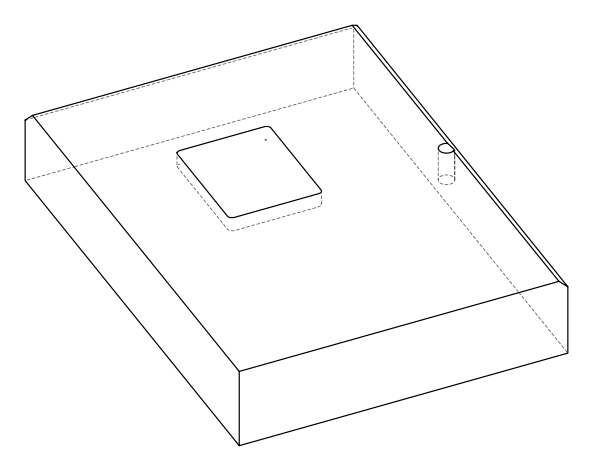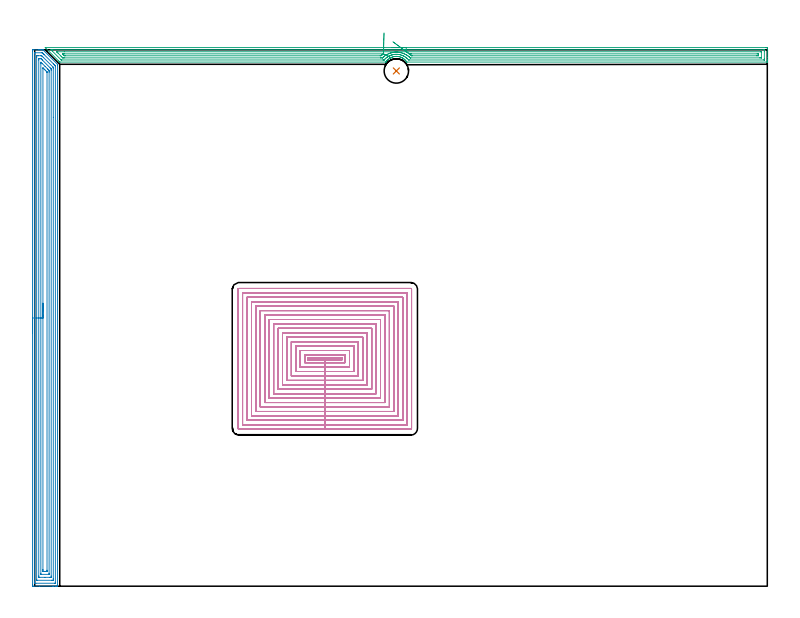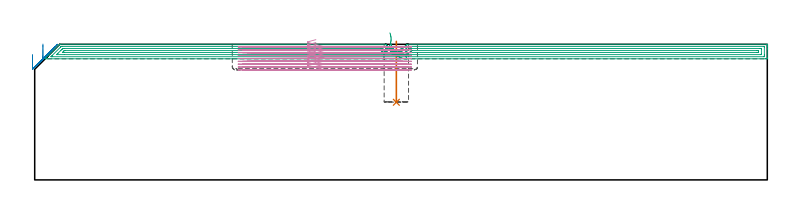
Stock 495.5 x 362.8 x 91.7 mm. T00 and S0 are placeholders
(PLAN: 4 operations, 2 tool changes, 106.6 min)
(1 INDEXABLE_INSERT_DRILL_BLIND_HOLE_FROM_SOLID | STEP1POCKET | NXT0302_004 | 0.17 min | 8318 mm3)
(2 AREA_MILL | FG_CHAMFER_SURFACE | UGT0205_001 | 17.63 min | 51817 mm3)
(3 AREA_MILL_1 | FG_CHAMFER_SURFACE_1 | UGT0205_001 | 15.73 min | 23074 mm3)
(4 MILL_RECTANGULAR_POCKET | POCKET_RECTANGULAR_STRAIGHT | UGT0201_086 | Follow Part, ap 2, ae 75% | 73.02 min | 222924 mm3)
(TOOL NXT0302_004 | Index. Insert Drill 16.5mm [880-D1650L20-05] | D16.5 PA176 FL83 Z2)
(TOOL UGT0205_001 | Chamfer Mill 20 x 3 x 45 deg. | D20 FL50 Z2)
(TOOL UGT0201_086 | End Mill 8 mm | D8 R2 FL19 Z4)
(OP 1 INDEXABLE_INSERT_DRILL_BLIND_HOLE_FROM_SOLID)
G17 G21 G94 G90
T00 M6
G54
G17 G0 G90 X244.6 Y348.5 S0 M3
G43 Z101.7 H1
G94 G81 G98 Z52.5 F250. R93.7
G80
M5
M2
(OP 2 AREA_MILL)
G17 G21 G94 G90
T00 M6
G54
G17 G0 G90 X-1.5 Y171.4 S1061 M3
G43 Z101.7 H0
Z84.8
G94 G1 Y171.438 Z83.928 F250.
Y171.552 Z83.064
Y171.741 Z82.212
Y172.003 Z81.38
Y172.337 Z80.574
Y172.74 Z79.8
Y173.208 Z79.064
Y173.74 Z78.372
Y174.329 Z77.729
Y174.972 Z77.14
Y175.664 Z76.608
Y176.4 Z76.14
Y177.174 Z75.737
Y177.98 Z75.403
Y178.812 Z75.141
Y179.663 Z74.952
Y180.528 Z74.838
Y181.4 Z74.8
Y361.793
X-1.499 Y362.19 Z74.801
X-1.494 Y362.68 Z74.803
X-1.491 Y362.791 Z74.806
X-1.009 Y362.8 Z75.288
X2.528 Z78.823
X3.088 Z79.385
X3.413 Z79.709
X3.973 Z80.269
X4.297 Z80.592
X5.137 Z81.436
X5.181 Z81.48
X5.593 Z81.892
X5.615 Y362.785 Z81.915
X5.648 Y362.752 Z81.948
X6.066 Y362.336 Z82.362
X15.353 Y353.047 Z91.653
X15.398 Y353.006 Z91.686
X15.4 Y352.369 Z91.7
Y0.164
X15.397 Y0.01 Z91.688
X15.383 Y0.008 Z91.674
X15.04 Y0. Z91.339
X14.673 Z90.972
X14.024 Z90.319
X12.816 Z89.113
X12.256 Z88.55
X3.251 Z79.548
X-0.729 Z75.568
X-1.009 Y0.001 Z75.289
X-1.227 Y0.004 Z75.071
X-1.492 Y0.009 Z74.806
X-1.494 Y0.12 Z74.804
X-1.498 Y0.61 Z74.802
X-1.5 Y1.106 Z74.8
Y181.4
X-0.086 Z76.214
Y360.404
X-0.084 Y360.618 Z76.216
X-0.082 Y360.724 Z76.218
X-0.079 Y360.774 Z76.221
X-0.072 Y360.79 Z76.228
X-0.024 Y360.792 Z76.276
X0.369 Y360.799 Z76.669
X4.79 Y360.8 Z81.09
X4.985 Y360.797 Z81.285
X5.083 Y360.794 Z81.383
X5.131 Y360.79 Z81.431
X5.181 Y360.758 Z81.481
X5.543 Y360.404 Z81.843
X6.066 Y359.884 Z82.366
X6.439 Y359.511 Z82.739
X12.688 Y353.262 Z88.988
X13.14 Y352.808 Z89.44
X13.571 Y352.369 Z89.871
X13.979 Y351.937 Z90.279
X13.985 Y351.516 Z90.285
Y351.476
X13.986 Y2.396 Z90.286
X13.984 Y2.182 Z90.284
X13.982 Y2.076 Z90.282
X13.979 Y2.026 Z90.279
X13.972 Y2.01 Z90.272
X13.924 Y2.008 Z90.224
X13.531 Y2.001 Z89.831
X0.76 Y2. Z77.06
X0.266 Y2.001 Z76.566
X0.034 Y2.006 Z76.334
X-0.07 Y2.01 Z76.23
X-0.084 Y2.355 Z76.216
X-0.085 Y2.396 Z76.215
X-0.086 Y3.25 Z76.214
Y181.4
X1.328 Z77.628
X1.329 Y357.726 Z77.629
X1.33 Y358.044 Z77.63
X1.334 Y358.619 Z77.634
X1.335 Y358.769 Z77.635
X1.473 Y358.791 Z77.773
X1.644 Y358.795 Z77.944
X2.349 Y358.8 Z78.649
X2.528 Z78.828
X4.118 Z80.418
X4.297 Y358.799 Z80.597
X4.477 Y358.798 Z80.777
X4.596 Y358.794 Z80.896
X4.69 Y358.79 Z80.99
X4.731 Y358.757 Z81.031
X4.879 Y358.619 Z81.179
X5.181 Y358.319 Z81.481
X5.775 Y357.726 Z82.075
X12.42 Y351.08 Z88.72
X12.501 Y350.997 Z88.801
X12.541 Y350.953 Z88.841
X12.558 Y350.931 Z88.858
X12.564 Y350.901 Z88.864
X12.568 Y350.584 Z88.868
X12.571 Y350.266 Z88.871
Y317.148
Y5.074
X12.57 Y4.756 Z88.87
X12.566 Y4.181 Z88.866
X12.565 Y4.031 Z88.865
X12.427 Y4.009 Z88.727
X12.256 Y4.005 Z88.556
X11.551 Y4. Z87.851
X11.371 Z87.671
X1.644 Y4.001 Z77.944
X1.465 Y4.003 Z77.765
X1.346 Y4.008 Z77.646
X1.334 Y4.012 Z77.634
X1.332 Y4.016 Z77.632
X1.33 Y4.036 Z77.63
X1.328 Y4.5 Z77.628
Y181.4
X2.743 Z79.043
Y355.94
X2.744 Y356.616 Z79.044
X2.746 Y356.713 Z79.046
X2.75 Y356.771 Z79.05
X2.753 Y356.79 Z79.053
X2.775 Y356.792 Z79.075
X2.987 Y356.796 Z79.287
X3.413 Y356.8 Z79.713
X3.446 Z79.746
X3.871 Y356.799 Z80.171
X4.084 Y356.797 Z80.384
X4.19 Y356.793 Z80.49
X4.242 Y356.79 Z80.542
X4.297 Y356.743 Z80.597
X5.111 Y355.94 Z81.411
X5.181 Y355.87 Z81.481
X10.487 Y350.564 Z86.787
X10.919 Y350.125 Z87.219
X11.136 Y349.903 Z87.436
X11.151 Y349.876 Z87.451
X11.153 Y349.846 Z87.453
X11.156 Y349.787 Z87.456
X11.157 Y349.691 Z87.457
Y349.014
Y6.86
X11.156 Y6.184 Z87.456
X11.154 Y6.087 Z87.454
X11.15 Y6.029 Z87.45
X11.147 Y6.01 Z87.447
X11.125 Y6.008 Z87.425
X10.913 Y6.004 Z87.213
X10.487 Y6. Z86.787
X10.454 Z86.754
X6.917 Z83.217
X3.38 Z79.68
X2.979 Y6.006 Z79.279
X2.78 Y6.01 Z79.08
X2.749 Y6.021 Z79.049
X2.747 Y6.055 Z79.047
X2.745 Y6.11 Z79.045
X2.743 Y6.643 Z79.043
Y6.86
Y181.4
X4.157 Z80.457
Y353.403
X4.159 Y354.155 Z80.459
X4.16 Y354.293 Z80.46
X4.164 Y354.419 Z80.464
X4.297 Y354.296 Z80.597
X4.445 Y354.155 Z80.745
X5.181 Y353.42 Z81.481
X6.95 Y351.652 Z83.25
X8.719 Y349.883 Z85.019
X8.911 Y349.691 Z85.211
X9.603 Y348.992 Z85.903
X9.698 Y348.891 Z85.998
X9.736 Y348.841 Z86.036
X9.738 Y348.798 Z86.038
X9.741 Y348.659 Z86.041
X9.743 Y347.905 Z86.043
Y347.764
Y8.504
X9.742 Y8.362 Z86.042
X9.738 Y8.079 Z86.038
X9.736 Y8.009 Z86.036
X9.722 Y8.006 Z86.022
X9.683 Y8.003 Z85.983
X9.603 Y8.001 Z85.903
X9.358 Y8. Z85.658
X4.297 Y8.001 Z80.597
X4.206 Y8.003 Z80.506
X4.18 Y8.006 Z80.48
X4.17 Y8.008 Z80.47
X4.164 Y8.033 Z80.464
X4.161 Y8.22 Z80.461
X4.158 Y8.504 Z80.458
X4.157 Y181.4 Z80.457
X5.571 Z81.871
X5.572 Y350.19 Z81.872
X5.573 Y350.357 Z81.873
X5.575 Y350.489 Z81.875
X5.578 Y350.56 Z81.878
X5.673 Y350.468 Z81.973
X6.066 Y350.083 Z82.366
X6.461 Y349.691 Z82.761
X6.95 Y349.202 Z83.25
X7.354 Y348.798 Z83.654
X7.834 Y348.317 Z84.134
X8.243 Y347.905 Z84.543
X8.302 Y347.838 Z84.602
X8.322 Y347.807 Z84.622
X8.324 Y347.78 Z84.624
X8.327 Y347.655 Z84.627
X8.328 Y347.406 Z84.628
X8.329 Y10.824 Z84.629
X8.327 Y10.431 Z84.627
X8.325 Y10.181 Z84.625
X8.322 Y10.058 Z84.622
X8.316 Y10.009 Z84.616
X8.256 Y10.005 Z84.556
X7.834 Y10.002 Z84.134
X7.377 Y10. Z83.677
X6.492 Z82.792
X6.066 Y10.001 Z82.366
X5.604 Y10.004 Z81.904
X5.58 Y10.01 Z81.88
X5.577 Y10.031 Z81.877
X5.573 Y10.431 Z81.873
X5.571 Y10.93 Z81.871
Y11.324
Y181.4
Y182.272 Z81.909
Y183.136 Z82.023
Y183.988 Z82.212
Y184.82 Z82.474
Y185.626 Z82.808
Y186.4 Z83.211
Y187.136 Z83.68
Y187.828 Z84.211
Y188.471 Z84.8
Y189.06 Z85.443
Y189.591 Z86.135
Y190.06 Z86.871
Y190.463 Z87.645
Y190.797 Z88.451
Y191.059 Z89.283
Y191.248 Z90.135
Y191.362 Z91.
Y191.4 Z91.871
G0 Z101.7
M5
M2
(OP 3 AREA_MILL_1)
G17 G21 G94 G90
T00 M6
G54
G17 G0 G90 X241.3 Y364.3 S1061 M3
G43 Z101.7 H0
Z91.9
G94 G1 X241.338 Z91.028 F250.
X241.452 Z90.163
X241.641 Z89.312
X241.903 Z88.48
X242.237 Z87.674
X242.64 Z86.9
X243.108 Z86.164
X243.64 Z85.472
X244.229 Z84.829
X244.872 Z84.239
X245.564 Z83.708
X246.3 Z83.24
X247.074 Z82.837
X247.88 Z82.503
X248.712 Z82.241
X249.564 Z82.052
X250.428 Z81.938
X251.3 Z81.9
X494.388
X494.875 Y364.299 Z81.901
X495.357 Y364.295 Z81.903
X495.491 Y364.292 Z81.906
X495.5 Y363.818 Z82.379
Y357.633 Z88.562
Y356.218 Z89.979
Y355.865 Z90.329
Y355.161 Z91.038
Y354.884 Z91.315
Y354.516 Z91.675
X495.492 Y354.503 Z91.688
X495.322 Y354.5 Z91.7
X251.747
X251.642 Y354.503 Z91.689
X251.578 Y354.584 Z91.612
X251.384 Y354.857 Z91.342
X251.075 Y355.264 Z90.934
X250.942 Y355.424 Z90.774
X250.853 Y355.53 Z90.668
X250.602 Y355.795 Z90.404
X250.558 Y355.842 Z90.357
X250.25 Y356.143 Z90.056
X249.959 Y356.398 Z89.801
X249.885 Y356.455 Z89.743
X249.542 Y356.718 Z89.481
X249.114 Y357.022 Z89.178
X249.066 Y357.053 Z89.147
X248.618 Y357.308 Z88.889
X248.46 Y357.39 Z88.808
X248.173 Y357.538 Z88.659
X247.958 Y357.633 Z88.567
X247.876 Y357.668 Z88.531
X247.738 Y357.728 Z88.471
X247.725 Y357.733 Z88.465
X247.655 Y357.76 Z88.439
X247.298 Y357.899 Z88.299
X246.834 Y358.037 Z88.16
X246.413 Y358.143 Z88.056
X246.386 Y358.15 Z88.049
X246.002 Y358.222 Z87.976
X245.94 Y358.234 Z87.964
X245.52 Y358.291 Z87.909
X245.492 Y358.294 Z87.905
X245.046 Y358.332 Z87.863
X244.971 Y358.335 Z87.857
X244.823 Y358.343 Z87.853
X244.584 Y358.345 Z87.851
X244.55 Y358.342 Z87.846
X244.431 Y358.345 Z87.849
X244.309 Y358.339 Z87.856
X244.179 Y358.331 Z87.861
X244.151 Y358.33 Z87.863
X243.705 Y358.294 Z87.905
X243.691 Y358.292 Z87.907
X243.642 Y358.286 Z87.914
X243.258 Y358.233 Z87.965
X243.197 Y358.222 Z87.976
X242.812 Y358.15 Z88.05
X242.363 Y358.036 Z88.161
X241.918 Y357.905 Z88.294
X241.56 Y357.766 Z88.433
X241.461 Y357.727 Z88.471
X241.242 Y357.633 Z88.567
X241.025 Y357.537 Z88.66
X240.753 Y357.397 Z88.801
X240.574 Y357.304 Z88.893
X240.184 Y357.081 Z89.119
X240.131 Y357.051 Z89.149
X240.086 Y357.022 Z89.178
X239.657 Y356.717 Z89.482
X239.315 Y356.455 Z89.743
X239.238 Y356.396 Z89.803
X238.95 Y356.143 Z90.056
X238.641 Y355.841 Z90.358
X238.57 Y355.766 Z90.433
X238.344 Y355.527 Z90.671
X238.258 Y355.424 Z90.774
X238.125 Y355.264 Z90.934
X237.815 Y354.856 Z91.343
X237.629 Y354.592 Z91.604
X237.56 Y354.503 Z91.689
X237.445 Y354.5 Z91.7
X17.11
X16.904 Y354.504 Z91.689
X16.883 Y354.52 Z91.674
X16.755 Y354.643 Z91.553
X16.217 Y355.183 Z91.016
X7.278 Y364.122 Z82.077
X7.147 Y364.26 Z81.939
X7.116 Y364.296 Z81.903
X7.258 Y364.3 Z81.9
X7.278
X251.3
Y362.886 Z83.314
X493.137 Y362.885 Z83.315
X493.479 Y362.879 Z83.321
X493.49 Y362.768 Z83.432
X493.497 Y362.529 Z83.671
X493.499 Y362.051 Z84.149
X493.5 Y361.643 Z84.557
Y356.749 Z89.451
X493.498 Y356.343 Z89.857
X493.49 Y355.934 Z90.266
X493.487 Y355.92 Z90.28
X493.481 Y355.918 Z90.282
X493.457 Y355.916 Z90.284
X493.404 Y355.915 Z90.285
X493.298 Y355.914 Z90.286
X253.485
X253.063 Y355.919 Z90.281
X252.857 Y355.922 Z90.278
X252.641 Y356.162 Z90.038
X252.087 Y356.749 Z89.451
X251.747 Y357.072 Z89.128
X251.444 Y357.336 Z88.864
X251.059 Y357.633 Z88.567
X250.853 Y357.784 Z88.416
X250.341 Y358.139 Z88.061
X249.959 Y358.355 Z87.845
X249.661 Y358.516 Z87.684
X249.266 Y358.715 Z87.485
X249.065 Y358.804 Z87.396
X248.556 Y359.02 Z87.18
X248.171 Y359.164 Z87.036
X247.382 Y359.4 Z86.8
X247.278 Y359.427 Z86.773
X247.242 Y359.435 Z86.765
X246.755 Y359.537 Z86.663
X246.384 Y359.606 Z86.594
X246.141 Y359.64 Z86.56
X245.49 Y359.713 Z86.487
X245.145 Y359.741 Z86.459
X244.596 Y359.755 Z86.445
X244.243 Y359.749 Z86.451
X243.702 Y359.712 Z86.488
X243.413 Y359.686 Z86.514
X242.808 Y359.605 Z86.595
X242.633 Y359.574 Z86.626
X242.305 Y359.511 Z86.689
X241.915 Y359.425 Z86.775
X241.894 Y359.42 Z86.78
X241.816 Y359.4 Z86.8
X241.2 Y359.223 Z86.977
X241.123 Y359.199 Z87.001
X241.021 Y359.162 Z87.038
X240.551 Y358.98 Z87.22
X240.127 Y358.8 Z87.4
X239.928 Y358.713 Z87.487
X239.533 Y358.516 Z87.684
X239.336 Y358.414 Z87.786
X239.296 Y358.392 Z87.808
X239.233 Y358.356 Z87.844
X238.778 Y358.083 Z88.117
X238.339 Y357.783 Z88.417
X238.251 Y357.72 Z88.48
X238.135 Y357.633 Z88.567
X237.75 Y357.331 Z88.869
X237.445 Y357.069 Z89.131
X237.279 Y356.914 Z89.286
X237.111 Y356.749 Z89.451
X236.838 Y356.466 Z89.734
X236.551 Y356.157 Z90.043
X236.414 Y356.001 Z90.199
X236.364 Y355.947 Z90.253
X236.338 Y355.921 Z90.279
X236.29 Y355.92 Z90.28
X236.08 Y355.917 Z90.283
X235.658 Y355.914 Z90.286
X235.608
X18.401 Y355.915 Z90.285
X17.982 Y355.921 Z90.279
X17.926 Y355.935 Z90.265
X17.841 Y356.015 Z90.185
X17.714 Y356.138 Z90.062
X17.557 Y356.293 Z89.907
X11.799 Y362.051 Z84.149
X11.3 Y362.551 Z83.649
X11.083 Y362.774 Z83.426
X10.992 Y362.87 Z83.33
X11.3 Y362.883 Z83.317
X11.351 Y362.885 Z83.315
X12.194 Y362.886 Z83.314
X251.3
Y361.472 Z84.728
X490.992 Y361.471 Z84.729
X491.3 Y361.47 Z84.73
X491.402 Y361.468 Z84.732
X491.475 Y361.465 Z84.735
X491.49 Y361.365 Z84.835
X491.495 Y361.167 Z85.033
X491.499 Y360.97 Z85.23
Y357.633 Z88.567
X491.497 Y357.438 Z88.762
X491.49 Y357.369 Z88.831
X491.483 Y357.335 Z88.865
X491.453 Y357.334 Z88.866
X491.3 Y357.331 Z88.869
X490.713 Y357.329 Z88.871
X490.406 Y357.328 Z88.872
X254.428 Y357.329 Z88.871
X254.121 Y357.33 Z88.87
X254.033 Y357.333 Z88.867
X253.982 Y357.335 Z88.865
X253.948 Y357.349 Z88.851
X253.535 Y357.752 Z88.448
X253.413 Y357.863 Z88.337
X253.22 Y358.033 Z88.167
X252.999 Y358.225 Z87.975
X252.649 Y358.509 Z87.691
X252.641 Y358.515 Z87.685
X251.747 Y359.138 Z87.062
X251.308 Y359.4 Z86.8
X250.853 Y359.649 Z86.551
X250.333 Y359.914 Z86.286
X249.959 Y360.075 Z86.125
X249.455 Y360.284 Z85.916
X249.065 Y360.43 Z85.77
X248.846 Y360.501 Z85.699
X248.171 Y360.694 Z85.506
X247.621 Y360.828 Z85.372
X247.278 Y360.902 Z85.298
X246.524 Y361.029 Z85.171
X246.384 Y361.047 Z85.153
X245.518 Y361.14 Z85.06
X245.49 Y361.142 Z85.058
X244.969 Y361.167 Z85.033
X244.596 Y361.176 Z85.024
X244.588
X244.115 Y361.167 Z85.033
X243.729 Y361.141 Z85.059
X243.702 Y361.139 Z85.061
X242.916 Y361.06 Z85.14
X242.808 Y361.046 Z85.154
X242.141 Y360.944 Z85.256
X241.915 Y360.901 Z85.299
X241.404 Y360.789 Z85.411
X241.021 Y360.691 Z85.509
X240.7 Y360.6 Z85.6
X240.127 Y360.427 Z85.773
X240.02 Y360.389 Z85.811
X239.739 Y360.284 Z85.916
X239.382 Y360.137 Z86.063
X239.233 Y360.073 Z86.127
X238.765 Y359.863 Z86.337
X238.339 Y359.648 Z86.552
X238.176 Y359.562 Z86.638
X237.884 Y359.4 Z86.8
X237.609 Y359.238 Z86.962
X237.445 Y359.138 Z87.062
X237.076 Y358.882 Z87.318
X236.562 Y358.516 Z87.684
X236.551 Y358.509 Z87.691
X236.069 Y358.11 Z88.09
X235.658 Y357.747 Z88.453
X235.598 Y357.691 Z88.509
X235.538 Y357.633 Z88.567
X235.277 Y357.379 Z88.821
X235.239 Y357.342 Z88.858
X235.173 Y357.335 Z88.865
X235.068 Y357.332 Z88.868
X234.764 Y357.33 Z88.87
X234.178 Y357.329 Z88.871
X233.87 Y357.328 Z88.872
X20.239 Y357.329 Z88.871
X19.652 Y357.33 Z88.87
X19.345 Y357.332 Z88.868
X19.038 Y357.336 Z88.864
X18.967 Y357.344 Z88.856
X18.924 Y357.383 Z88.817
X18.837 Y357.466 Z88.734
X18.667 Y357.633 Z88.567
X18.451 Y357.848 Z88.352
X17.783 Y358.516 Z87.684
X15.77 Y360.53 Z85.67
X15.135 Y361.167 Z85.033
X14.876 Y361.433 Z84.767
X14.856 Y361.465 Z84.735
X14.876 Y361.466 Z84.734
X15.463 Y361.471 Z84.729
X20.027 Y361.472 Z84.728
X251.3
X253.314 Y360.049 Z86.151
X253.535 Y360.053 Z86.147
X253.765 Y360.056 Z86.144
X254.428 Y360.057 Z86.143
X254.657
X488.618
X488.848 Y360.056 Z86.144
X489.372 Y360.05 Z86.15
X489.49 Y360.045 Z86.155
X489.494 Y359.838 Z86.362
X489.5 Y359.412 Z86.788
X489.494 Y358.964 Z87.236
X489.49 Y358.753 Z87.447
X489.276 Y358.749 Z87.451
X488.618 Y358.744 Z87.456
X488.389 Y358.743 Z87.457
X255.322
X255.092 Y358.744 Z87.456
X255.012 Y358.748 Z87.452
X254.995 Y358.749 Z87.451
X254.924 Y358.807 Z87.393
X254.796 Y358.913 Z87.287
X254.573 Y359.102 Z87.098
X254.428 Y359.221 Z86.979
X254.193 Y359.4 Z86.8
X253.535 Y359.886 Z86.314
X253.314 Y360.049 Z86.151
X252.697 Y360.506 Z85.738
X252.054 Y360.984 Z85.393
X251.388 Y361.477 Z85.119
X250.706 Y361.983 Z84.919
X250.013 Y362.497 Z84.793
X249.313 Y363.016 Z84.744
X248.613 Y363.535 Z84.77
X247.917 Y364.051 Z84.872
X247.23 Y364.56 Z85.049
X246.559 Y365.058 Z85.3
X245.908 Y365.54 Z85.623
X245.282 Y366.004 Z86.015
X244.686 Y366.446 Z86.474
X244.125 Y366.863 Z86.996
X243.602 Y367.251 Z87.576
X243.121 Y367.607 Z88.211
X242.687 Y367.929 Z88.896
X242.303 Y368.214 Z89.625
G0 X236.271 Y374.192 Z86.148
G1 X236.253 Y373.549 Z85.558
X236.235 Y372.857 Z85.027
X236.215 Y372.122 Z84.558
X236.194 Y371.348 Z84.155
X236.173 Y370.543 Z83.821
X236.15 Y369.711 Z83.559
X236.127 Y368.86 Z83.37
X236.104 Y367.995 Z83.256
X236.081 Y367.124 Z83.218
X236.057 Y366.252 Z83.256
X236.034 Y365.388 Z83.369
X236.011 Y364.536 Z83.558
X235.989 Y363.705 Z83.82
X235.967 Y362.899 Z84.154
X235.946 Y362.125 Z84.557
X235.927 Y361.39 Z85.025
X235.908 Y360.698 Z85.556
X235.891 Y360.055 Z86.145
Y360.053 Z86.147
X235.658 Y359.888 Z86.312
X235.375 Y359.679 Z86.521
X235.001 Y359.4 Z86.8
X234.869 Y359.296 Z86.904
X234.764 Y359.212 Z86.988
X234.379 Y358.896 Z87.304
X234.198 Y358.75 Z87.45
X233.87 Y358.745 Z87.455
X233.64 Y358.743 Z87.457
X20.904
X20.239 Y358.747 Z87.453
X20.003 Y358.75 Z87.45
X19.828 Y358.922 Z87.278
X19.647 Y359.102 Z87.098
X19.349 Y359.4 Z86.8
X18.914 Y359.841 Z86.359
X18.715 Y360.046 Z86.154
X18.817 Y360.05 Z86.15
X19.345 Y360.056 Z86.144
X19.574 Y360.057 Z86.143
X20.239
X235.658
X235.887 Y360.056 Z86.144
X235.891 Y360.055 Z86.145
X236.579 Y359.697 Z86.545
X237.233 Y359.356 Z87.011
X237.849 Y359.036 Z87.539
X238.421 Y358.738 Z88.126
X238.946 Y358.465 Z88.767
X239.42 Y358.218 Z89.457
X239.838 Y358.001 Z90.191
X240.198 Y357.813 Z90.964
X240.497 Y357.658 Z91.768
X240.732 Y357.535 Z92.599
X240.903 Y357.446 Z93.45
X241.007 Y357.392 Z94.315
X241.044 Y357.373 Z95.186
X241.013 Y357.389 Z96.058
X240.915 Y357.44 Z96.923
X240.75 Y357.526 Z97.776
X240.52 Y357.646 Z98.609
X240.227 Y357.798 Z99.416
G0 Z101.7
M5
M2
(OP 4 MILL_RECTANGULAR_POCKET)
G17 G21 G94 G90
T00 M6
G54
G17 G0 G90 X190.179 Y154.4 S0 M3
G43 Z101.842 H0
Z94.842
G94 G1 X184.6 Z93.347 F250.
Y153.2 Z93.026
X196.25 Z89.904
X207.9 F500.
Y154.4
X184.6
Y153.2
X196.25
Y151.2
X209.9
Y156.4
X182.6
Y151.2
X196.25
Y148.2
X212.9
Y159.4
X179.6
Y148.2
X196.25
Y145.2
X215.9
Y162.4
X176.6
Y145.2
X196.25
Y142.2
X218.9
Y165.4
X173.6
Y142.2
X196.25
Y139.2
X221.9
Y168.4
X170.6
Y139.2
X196.25
Y136.2
X224.9
Y171.4
X167.6
Y136.2
X196.25
Y133.2
X227.9
Y174.4
X164.6
Y133.2
X196.25
Y130.2
X230.9
Y177.4
X161.6
Y130.2
X196.25
Y127.2
X233.9
Y180.4
X158.6
Y127.2
X196.25
Y124.2
X236.9
Y183.4
X155.6
Y124.2
X196.25
Y121.2
X239.9
Y186.4
X152.6
Y121.2
X196.25
Y118.2
X242.9
Y189.4
X149.6
Y118.2
X196.25
Y115.2
X245.9
Y192.4
X146.6
Y115.2
X196.25
Y112.2
X248.9
Y195.4
X143.6
Y112.2
X196.25
Y109.2
X251.9
Y198.4
X140.6
Y109.2
X196.25
Y106.2
X254.4
G3 X254.9 Y106.7 R0.5
G1 Y200.9
G3 X254.4 Y201.4 R0.5
G1 X138.1
G3 X137.6 Y200.9 R0.5
G1 Y106.7
G3 X138.1 Y106.2 R0.5
G1 X196.25
X197.25
G0 X190.179 Y154.4 Z92.904
G1 X184.6 Z91.409 F250.
Y153.2 Z91.088
X196.25 Z87.966
X207.9 F500.
Y154.4
X184.6
Y153.2
X196.25
Y151.2
X209.9
Y156.4
X182.6
Y151.2
X196.25
Y148.2
X212.9
Y159.4
X179.6
Y148.2
X196.25
Y145.2
X215.9
Y162.4
X176.6
Y145.2
X196.25
Y142.2
X218.9
Y165.4
X173.6
Y142.2
X196.25
Y139.2
X221.9
Y168.4
X170.6
Y139.2
X196.25
Y136.2
X224.9
Y171.4
X167.6
Y136.2
X196.25
Y133.2
X227.9
Y174.4
X164.6
Y133.2
X196.25
Y130.2
X230.9
Y177.4
X161.6
Y130.2
X196.25
Y127.2
X233.9
Y180.4
X158.6
Y127.2
X196.25
Y124.2
X236.9
Y183.4
X155.6
Y124.2
X196.25
Y121.2
X239.9
Y186.4
X152.6
Y121.2
X196.25
Y118.2
X242.9
Y189.4
X149.6
Y118.2
X196.25
Y115.2
X245.9
Y192.4
X146.6
Y115.2
X196.25
Y112.2
X248.9
Y195.4
X143.6
Y112.2
X196.25
Y109.2
X251.9
Y198.4
X140.6
Y109.2
X196.25
Y106.2
X254.4
G3 X254.9 Y106.7 R0.5
G1 Y200.9
G3 X254.4 Y201.4 R0.5
G1 X138.1
G3 X137.6 Y200.9 R0.5
G1 Y106.7
G3 X138.1 Y106.2 R0.5
G1 X196.25
X197.25
G0 X190.179 Y154.4 Z90.966
G1 X184.6 Z89.471 F250.
Y153.2 Z89.15
X196.25 Z86.028
X207.9 F500.
Y154.4
X184.6
Y153.2
X196.25
Y151.2
X209.9
Y156.4
X182.6
Y151.2
X196.25
Y148.2
X212.9
Y159.4
X179.6
Y148.2
X196.25
Y145.2
X215.9
Y162.4
X176.6
Y145.2
X196.25
Y142.2
X218.9
Y165.4
X173.6
Y142.2
X196.25
Y139.2
X221.9
Y168.4
X170.6
Y139.2
X196.25
Y136.2
X224.9
Y171.4
X167.6
Y136.2
X196.25
Y133.2
X227.9
Y174.4
X164.6
Y133.2
X196.25
Y130.2
X230.9
Y177.4
X161.6
Y130.2
X196.25
Y127.2
X233.9
Y180.4
X158.6
Y127.2
X196.25
Y124.2
X236.9
Y183.4
X155.6
Y124.2
X196.25
Y121.2
X239.9
Y186.4
X152.6
Y121.2
X196.25
Y118.2
X242.9
Y189.4
X149.6
Y118.2
X196.25
Y115.2
X245.9
Y192.4
X146.6
Y115.2
X196.25
Y112.2
X248.9
Y195.4
X143.6
Y112.2
X196.25
Y109.2
X251.9
Y198.4
X140.6
Y109.2
X196.25
Y106.2
X254.4
G3 X254.9 Y106.7 R0.5
G1 Y200.9
G3 X254.4 Y201.4 R0.5
G1 X138.1
G3 X137.6 Y200.9 R0.5
G1 Y106.7
G3 X138.1 Y106.2 R0.5
G1 X196.25
X197.25
G0 X190.179 Y154.4 Z89.028
G1 X184.6 Z87.533 F250.
Y153.2 Z87.212
X196.25 Z84.09
X207.9 F500.
Y154.4
X184.6
Y153.2
X196.25
Y151.2
X209.9
Y156.4
X182.6
Y151.2
X196.25
Y148.2
X212.9
Y159.4
X179.6
Y148.2
X196.25
Y145.2
X215.9
Y162.4
X176.6
Y145.2
X196.25
Y142.2
X218.9
Y165.4
X173.6
Y142.2
X196.25
Y139.2
X221.9
Y168.4
X170.6
Y139.2
X196.25
Y136.2
X224.9
Y171.4
X167.6
Y136.2
X196.25
Y133.2
X227.9
Y174.4
X164.6
Y133.2
X196.25
Y130.2
X230.9
Y177.4
X161.6
Y130.2
X196.25
Y127.2
X233.9
Y180.4
X158.6
Y127.2
X196.25
Y124.2
X236.9
Y183.4
X155.6
Y124.2
X196.25
Y121.2
X239.9
Y186.4
X152.6
Y121.2
X196.25
Y118.2
X242.9
Y189.4
X149.6
Y118.2
X196.25
Y115.2
X245.9
Y192.4
X146.6
Y115.2
X196.25
Y112.2
X248.9
Y195.4
X143.6
Y112.2
X196.25
Y109.2
X251.9
Y198.4
X140.6
Y109.2
X196.25
Y106.2
X254.4
G3 X254.9 Y106.7 R0.5
G1 Y200.9
G3 X254.4 Y201.4 R0.5
G1 X138.1
G3 X137.6 Y200.9 R0.5
G1 Y106.7
G3 X138.1 Y106.2 R0.5
G1 X196.25
X197.25
G0 X190.179 Y154.4 Z87.09
G1 X184.6 Z85.595 F250.
Y153.2 Z85.274
X196.25 Z82.152
X207.9 F500.
Y154.4
X184.6
Y153.2
X196.25
Y151.2
X209.9
Y156.4
X182.6
Y151.2
X196.25
Y148.2
X212.9
Y159.4
X179.6
Y148.2
X196.25
Y145.2
X215.9
Y162.4
X176.6
Y145.2
X196.25
Y142.2
X218.9
Y165.4
X173.6
Y142.2
X196.25
Y139.2
X221.9
Y168.4
X170.6
Y139.2
X196.25
Y136.2
X224.9
Y171.4
X167.6
Y136.2
X196.25
Y133.2
X227.9
Y174.4
X164.6
Y133.2
X196.25
Y130.2
X230.9
Y177.4
X161.6
Y130.2
X196.25
Y127.2
X233.9
Y180.4
X158.6
Y127.2
X196.25
Y124.2
X236.9
Y183.4
X155.6
Y124.2
X196.25
Y121.2
X239.9
Y186.4
X152.6
Y121.2
X196.25
Y118.2
X242.9
Y189.4
X149.6
Y118.2
X196.25
Y115.2
X245.9
Y192.4
X146.6
Y115.2
X196.25
Y112.2
X248.9
Y195.4
X143.6
Y112.2
X196.25
Y109.2
X251.9
Y198.4
X140.6
Y109.2
X196.25
Y106.2
X254.4
G3 X254.9 Y106.7 R0.5
G1 Y200.9
G3 X254.4 Y201.4 R0.5
G1 X138.1
G3 X137.6 Y200.9 R0.5
G1 Y106.7
G3 X138.1 Y106.2 R0.5
G1 X196.25
X197.25
G0 X190.179 Y154.4 Z85.152
G1 X184.6 Z83.657 F250.
Y153.2 Z83.336
X196.25 Z80.214
X207.9 F500.
Y154.4
X184.6
Y153.2
X196.25
Y151.2
X209.9
Y156.4
X182.6
Y151.2
X196.25
Y148.2
X212.9
Y159.4
X179.6
Y148.2
X196.25
Y145.2
X215.9
Y162.4
X176.6
Y145.2
X196.25
Y142.2
X218.9
Y165.4
X173.6
Y142.2
X196.25
Y139.2
X221.9
Y168.4
X170.6
Y139.2
X196.25
Y136.2
X224.9
Y171.4
X167.6
Y136.2
X196.25
Y133.2
X227.9
Y174.4
X164.6
Y133.2
X196.25
Y130.2
X230.9
Y177.4
X161.6
Y130.2
X196.25
Y127.2
X233.9
Y180.4
X158.6
Y127.2
X196.25
Y124.2
X236.9
Y183.4
X155.6
Y124.2
X196.25
Y121.2
X239.9
Y186.4
X152.6
Y121.2
X196.25
Y118.2
X242.9
Y189.4
X149.6
Y118.2
X196.25
Y115.2
X245.9
Y192.4
X146.6
Y115.2
X196.25
Y112.2
X248.9
Y195.4
X143.6
Y112.2
X196.25
Y109.2
X251.9
Y198.4
X140.6
Y109.2
X196.25
Y106.2
X254.4
G3 X254.9 Y106.7 R0.5
G1 Y200.9
G3 X254.4 Y201.4 R0.5
G1 X138.1
G3 X137.6 Y200.9 R0.5
G1 Y106.7
G3 X138.1 Y106.2 R0.5
G1 X196.25
X197.25
G0 X190.179 Y154.4 Z83.214
G1 X184.6 Z81.719 F250.
Y153.2 Z81.398
X196.25 Z78.276
X207.9 F500.
Y154.4
X184.6
Y153.2
X196.25
Y151.2
X209.9
Y156.4
X182.6
Y151.2
X196.25
Y148.2
X212.9
Y159.4
X179.6
Y148.2
X196.25
Y145.2
X215.9
Y162.4
X176.6
Y145.2
X196.25
Y142.2
X218.9
Y165.4
X173.6
Y142.2
X196.25
Y139.2
X221.9
Y168.4
X170.6
Y139.2
X196.25
Y136.2
X224.9
Y171.4
X167.6
Y136.2
X196.25
Y133.2
X227.9
Y174.4
X164.6
Y133.2
X196.25
Y130.2
X230.9
Y177.4
X161.6
Y130.2
X196.25
Y127.2
X233.9
Y180.4
X158.6
Y127.2
X196.25
Y124.2
X236.9
Y183.4
X155.6
Y124.2
X196.25
Y121.2
X239.9
Y186.4
X152.6
Y121.2
X196.25
Y118.2
X242.9
Y189.4
X149.6
Y118.2
X196.25
Y115.2
X245.9
Y192.4
X146.6
Y115.2
X196.25
Y112.2
X248.9
Y195.4
X143.6
Y112.2
X196.25
Y109.2
X251.9
Y198.4
X140.6
Y109.2
X196.25
Y106.2
X254.4
G3 X254.9 Y106.7 R0.5
G1 Y200.9
G3 X254.4 Y201.4 R0.5
G1 X138.1
G3 X137.6 Y200.9 R0.5
G1 Y106.7
G3 X138.1 Y106.2 R0.5
G1 X196.25
X197.25
G0 X190.179 Y154.4 Z81.276
G1 X184.6 Z79.781 F250.
Y153.2 Z79.46
X196.25 Z76.338
X207.9 F500.
Y154.4
X184.6
Y153.2
X196.25
Y151.2
X209.9
Y156.4
X182.6
Y151.2
X196.25
Y148.2
X212.9
Y159.4
X179.6
Y148.2
X196.25
Y145.2
X215.9
Y162.4
X176.6
Y145.2
X196.25
Y142.2
X218.9
Y165.4
X173.6
Y142.2
X196.25
Y139.2
X221.9
Y168.4
X170.6
Y139.2
X196.25
Y136.2
X224.9
Y171.4
X167.6
Y136.2
X196.25
Y133.2
X227.9
Y174.4
X164.6
Y133.2
X196.25
Y130.2
X230.9
Y177.4
X161.6
Y130.2
X196.25
Y127.2
X233.9
Y180.4
X158.6
Y127.2
X196.25
Y124.2
X236.9
Y183.4
X155.6
Y124.2
X196.25
Y121.2
X239.9
Y186.4
X152.6
Y121.2
X196.25
Y118.2
X242.9
Y189.4
X149.6
Y118.2
X196.25
Y115.2
X245.9
Y192.4
X146.6
Y115.2
X196.25
Y112.2
X248.9
Y195.4
X143.6
Y112.2
X196.25
Y109.2
X251.9
Y198.4
X140.6
Y109.2
X196.25
Y106.2
X254.4
G3 X254.9 Y106.7 R0.5
G1 Y200.9
G3 X254.4 Y201.4 R0.5
G1 X138.1
G3 X137.6 Y200.9 R0.5
G1 Y106.7
G3 X138.1 Y106.2 R0.5
G1 X196.25
X197.25
G0 X190.179 Y154.4 Z79.338
G1 X184.6 Z77.843 F250.
Y153.2 Z77.522
X196.25 Z74.4
X207.9 F500.
Y154.4
X184.6
Y153.2
X196.25
Y151.2
X209.9
Y156.4
X182.6
Y151.2
X196.25
Y148.2
X212.9
Y159.4
X179.6
Y148.2
X196.25
Y145.2
X215.9
Y162.4
X176.6
Y145.2
X196.25
Y142.2
X218.9
Y165.4
X173.6
Y142.2
X196.25
Y139.2
X221.9
Y168.4
X170.6
Y139.2
X196.25
Y136.2
X224.9
Y171.4
X167.6
Y136.2
X196.25
Y133.2
X227.9
Y174.4
X164.6
Y133.2
X196.25
Y130.2
X230.9
Y177.4
X161.6
Y130.2
X196.25
Y127.2
X233.9
Y180.4
X158.6
Y127.2
X196.25
Y124.2
X236.9
Y183.4
X155.6
Y124.2
X196.25
Y121.2
X239.9
Y186.4
X152.6
Y121.2
X196.25
Y118.2
X242.9
Y189.4
X149.6
Y118.2
X196.25
Y115.2
X245.9
Y192.4
X146.6
Y115.2
X196.25
Y112.2
X248.9
Y195.4
X143.6
Y112.2
X196.25
Y109.2
X251.9
Y198.4
X140.6
Y109.2
X196.25
Y106.2
X254.4
G3 X254.9 Y106.7 R0.5
G1 Y200.9
G3 X254.4 Y201.4 R0.5
G1 X138.1
G3 X137.6 Y200.9 R0.5
G1 Y106.7
G3 X138.1 Y106.2 R0.5
G1 X196.25
X197.25
G0 Z101.842
M5
M2
